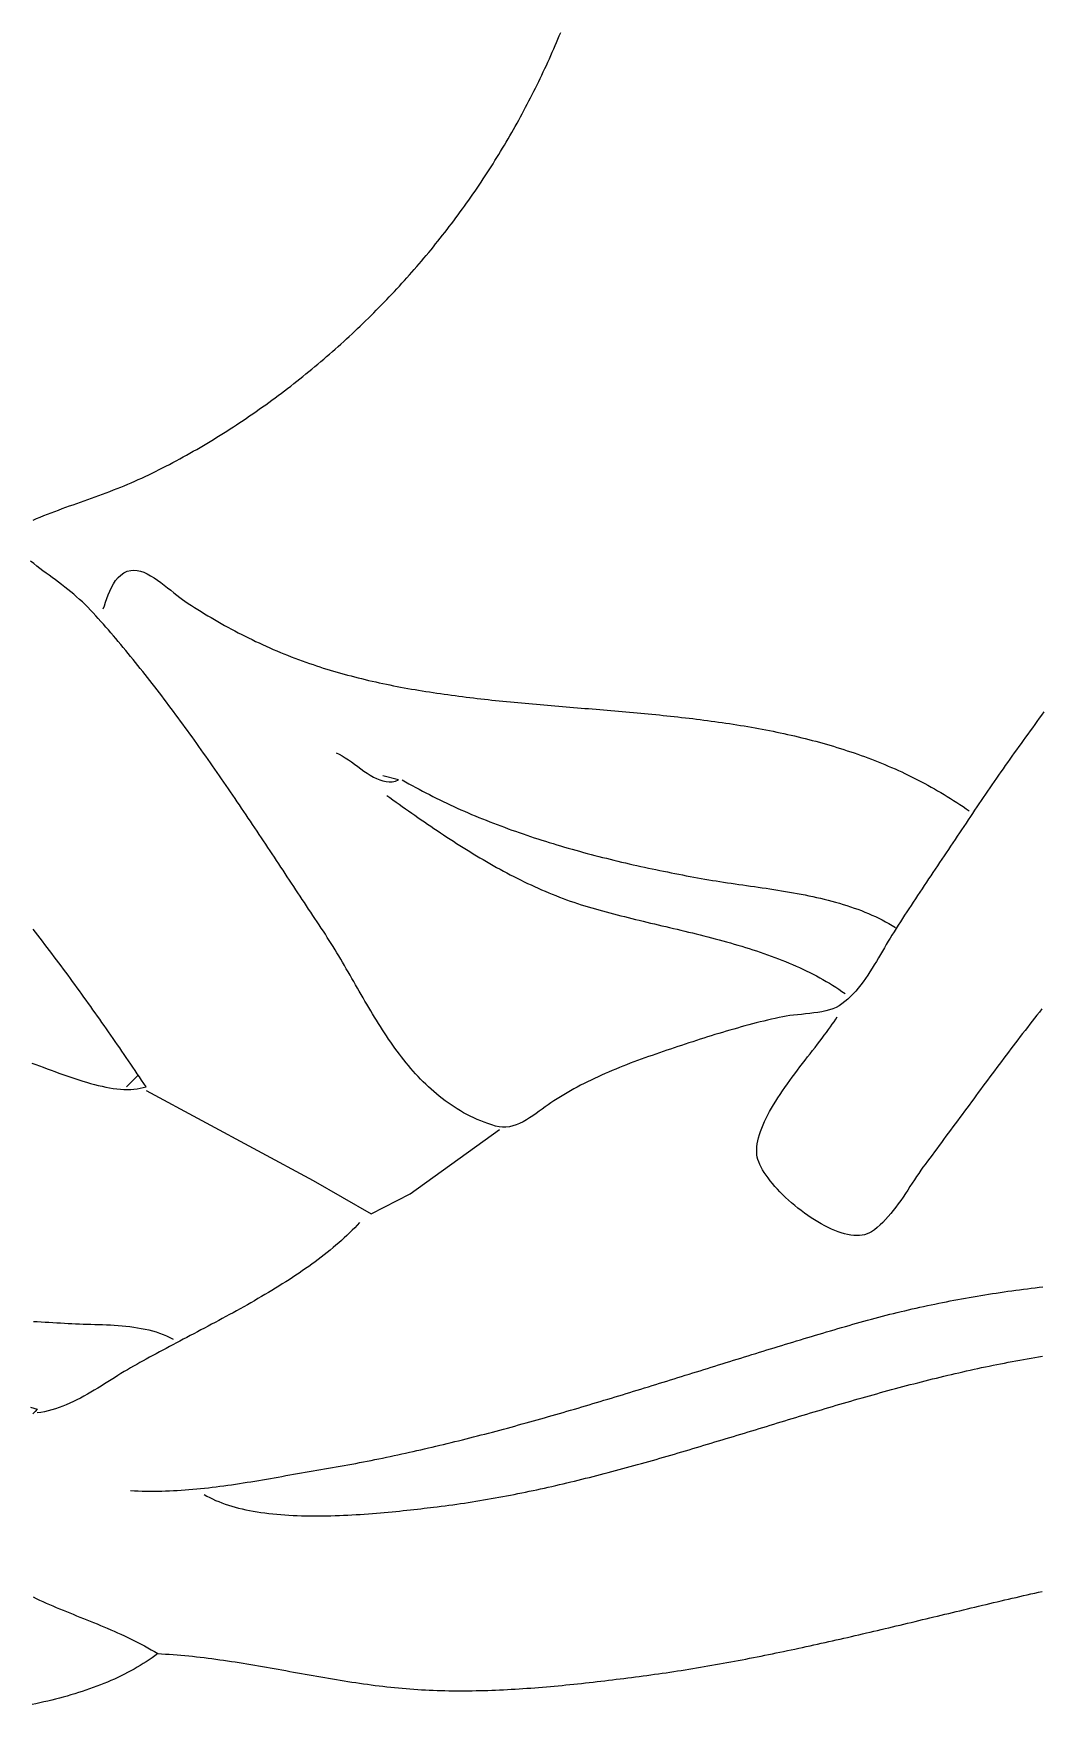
# Model space of a CAD drawing. Header units: millimetres. Extents: x 60 to 2307, y 40 to 1509.
# Drawn here: x 646 to 905.6, y 48.9 to 479.2 of the extents above; entities that cross this region are included whole.
import ezdxf

# ---------------------------------------------------------------- set-up
doc = ezdxf.new("R2010")
doc.units = ezdxf.units.MM
doc.layers.add('0_0_0', color=3, linetype='Continuous')

msp = doc.modelspace()

# ---------------------------------------------------------------- linework, layer by layer
at = {"layer": '0_0_0'}
for points in [[(645.9074, 353.9085), (646.8231, 354.2957), (647.7445, 354.6755), (648.6711, 355.0487), (649.6024, 355.4157), (650.5379, 355.7772), (651.4772, 356.1337), (652.4197, 356.4859), (653.3649, 356.8343), (654.3125, 357.1794), (655.2618, 357.522), (656.2125, 357.8625), (657.164, 358.2015), (658.1158, 358.5397), (659.0676, 358.8776), (660.0187, 359.2158), (660.9687, 359.5549), (661.9172, 359.8955), (662.8635, 360.2381), (663.8074, 360.5833), (664.7482, 360.9317), (665.6855, 361.2839), (666.6189, 361.6406), (667.5477, 362.0021), (668.4716, 362.3693), (669.3901, 362.7425), (670.3026, 363.1225), (671.2088, 363.5098), (672.1081, 363.9049), (673, 364.3086), (673.8972, 364.724), (674.7931, 365.1451), (675.6877, 365.572), (676.581, 366.0044), (677.4728, 366.4423), (678.3632, 366.8858), (679.252, 367.3346), (680.1393, 367.7889), (681.025, 368.2484), (681.9091, 368.7131), (682.7915, 369.183), (683.6721, 369.6581), (684.5509, 370.1382), (685.4279, 370.6233), (686.3031, 371.1133), (687.1763, 371.6082), (688.0476, 372.1079), (688.9168, 372.6124), (689.784, 373.1216), (690.649, 373.6353), (691.512, 374.1537), (692.3727, 374.6766), (693.2312, 375.2039), (694.0874, 375.7356), (694.9413, 376.2716), (695.7927, 376.8119), (696.6418, 377.3564), (697.4884, 377.905), (698.3325, 378.4577), (699.174, 379.0145), (700.0129, 379.5752), (700.8491, 380.1398), (701.6826, 380.7083), (702.5134, 381.2805), (703.3415, 381.8564), (704.1666, 382.436), (704.9889, 383.0192), (705.8083, 383.606), (706.6246, 384.1962), (707.438, 384.7898), (708.2483, 385.3868), (709.0554, 385.9871), (709.8595, 386.5906), (710.6603, 387.1973), (711.4578, 387.8071), (712.2521, 388.4199), (713.043, 389.0358), (713.8306, 389.6545), (714.6146, 390.2762), (715.3953, 390.9006), (716.1724, 391.5278), (716.9459, 392.1577), (717.7158, 392.7902), (718.482, 393.4253), (719.2445, 394.0628), (720.0033, 394.7029), (720.7583, 395.3453), (721.5094, 395.99), (722.2567, 396.637), (723, 397.2862), (723.7323, 397.9314), (724.4612, 398.5791), (725.1866, 399.2295), (725.9086, 399.8824), (726.6271, 400.5379), (727.3422, 401.1959), (728.0538, 401.8564), (728.762, 402.5195), (729.4667, 403.185), (730.1679, 403.8531), (730.8657, 404.5236), (731.56, 405.1966), (732.2508, 405.872), (732.9382, 406.5499), (733.6221, 407.2302), (734.3025, 407.9129), (734.9794, 408.598), (735.6529, 409.2856), (736.3229, 409.9755), (736.9894, 410.6677), (737.6524, 411.3624), (738.3119, 412.0594), (738.968, 412.7587), (739.6205, 413.4603), (740.2696, 414.1642), (740.9151, 414.8705), (741.5572, 415.579), (742.1958, 416.2898), (742.8309, 417.0029), (743.4624, 417.7182), (744.0905, 418.4357), (744.7151, 419.1555), (745.3362, 419.8775), (745.9537, 420.6017), (746.5678, 421.3281), (747.1783, 422.0567), (747.7853, 422.7874), (748.3888, 423.5203), (748.9888, 424.2553), (749.5853, 424.9925), (750.1782, 425.7318), (750.7676, 426.4732), (751.3535, 427.2166), (751.9359, 427.9622), (752.5147, 428.7098), (753.09, 429.4595), (753.6618, 430.2113), (754.23, 430.9651), (754.7947, 431.7209), (755.3559, 432.4787), (755.9135, 433.2385), (756.4676, 434.0003), (757.0181, 434.7641), (757.5651, 435.5298), (758.1086, 436.2975), (758.6485, 437.0672), (759.1848, 437.8387), (759.7176, 438.6122), (760.2468, 439.3876), (760.7725, 440.1649), (761.2946, 440.944), (761.8132, 441.7251), (762.3282, 442.5079), (762.8396, 443.2927), (763.3475, 444.0792), (763.8518, 444.8676), (764.3525, 445.6578), (764.8496, 446.4498), (765.3432, 447.2435), (765.8332, 448.0391), (766.3196, 448.8364), (766.8025, 449.6354), (767.2817, 450.4362), (767.7574, 451.2387), (768.2295, 452.043), (768.698, 452.8489), (769.1629, 453.6565), (769.6242, 454.4658), (770.082, 455.2768), (770.5361, 456.0894), (770.9867, 456.9036), (771.4336, 457.7195), (771.8769, 458.537), (772.3167, 459.3561), (772.7528, 460.1768), (773.1853, 460.9991), (773.6142, 461.823), (774.0395, 462.6484), (774.4612, 463.4754), (774.8793, 464.3038), (775.2938, 465.1339), (775.7046, 465.9654), (776.1119, 466.7984), (776.5155, 467.6329), (776.9155, 468.4689), (777.3118, 469.3063), (777.7045, 470.1452), (778.0937, 470.9856), (778.4791, 471.8273), (778.861, 472.6705), (779.2392, 473.5151), (779.6137, 474.3611), (779.9847, 475.2084), (780.352, 476.0571), (780.7156, 476.9072), (781.0756, 477.7586), (781.432, 478.6114), (781.7847, 479.4654)], [(906.2068, 304.4851), (905.6149, 303.6743), (905.0237, 302.8632), (904.4333, 302.052), (903.8438, 301.2405), (903.2551, 300.4289), (902.6673, 299.6169), (902.0805, 298.8047), (901.4946, 297.9923), (900.9098, 297.1795), (900.3261, 296.3664), (899.7434, 295.5531), (899.1619, 294.7393), (898.5816, 293.9252), (898.0025, 293.1108), (897.4247, 292.2959), (896.8482, 291.4807), (896.273, 290.665), (895.6992, 289.8489), (895.1269, 289.0324), (894.556, 288.2154), (893.9866, 287.3979), (893.4187, 286.5799), (892.8524, 285.7614), (892.2878, 284.9423), (891.7248, 284.1227), (891.1635, 283.3026), (890.6039, 282.4819), (890.0462, 281.6606), (889.4902, 280.8387), (888.9361, 280.0161), (888.384, 279.193), (887.8337, 278.3691), (887.2855, 277.5447), (886.7248, 276.7006), (886.163, 275.8565), (885.6, 275.0123), (885.036, 274.1681), (884.4711, 273.3237), (883.9055, 272.4792), (883.3391, 271.6345), (882.7721, 270.7897), (882.2047, 269.9447), (881.6368, 269.0996), (881.0687, 268.2542), (880.5004, 267.4086), (879.932, 266.5627), (879.3637, 265.7166), (878.7955, 264.8702), (878.2275, 264.0235), (877.6599, 263.1764), (877.0927, 262.3291), (876.5261, 261.4814), (875.9601, 260.6333), (875.3949, 259.7848), (874.8306, 258.936), (874.2672, 258.0867), (873.7049, 257.237), (873.1438, 256.3868), (872.5839, 255.5361), (872.0254, 254.685), (871.4685, 253.8334), (870.9131, 252.9812), (870.3594, 252.1285), (869.8075, 251.2752), (869.2575, 250.4214), (868.7095, 249.567), (868.1636, 248.7119), (867.62, 247.8563), (867.0787, 247), (866.6034, 246.2341), (866.1226, 245.4389), (865.6358, 244.6183), (865.142, 243.7762), (864.6405, 242.9163), (864.1306, 242.0427), (863.6116, 241.1591), (863.0827, 240.2694), (862.5432, 239.3776), (861.9922, 238.4875), (861.4292, 237.6029), (860.8532, 236.7278), (860.2637, 235.8661), (859.6598, 235.0215), (859.0407, 234.198), (858.4058, 233.3994), (857.7544, 232.6297), (857.0855, 231.8927), (856.3986, 231.1923), (855.6929, 230.5324), (854.9675, 229.9168), (854.2219, 229.3494), (853.4552, 228.8341), (852.7084, 228.4232), (851.8847, 228.0712), (850.9945, 227.7717), (850.0486, 227.5185), (849.0575, 227.3053), (848.0319, 227.1259), (846.9824, 226.9739), (845.9195, 226.8432), (844.8541, 226.7274), (843.7965, 226.6204), (842.7576, 226.5158), (841.7478, 226.4074), (840.7779, 226.289), (839.8584, 226.1542), (839, 225.9969), (838.016, 225.7894), (837.0338, 225.5752), (836.0533, 225.3543), (835.0745, 225.1271), (834.0973, 224.8938), (833.1216, 224.6545), (832.1474, 224.4094), (831.1747, 224.1589), (830.2034, 223.903), (829.2334, 223.642), (828.2648, 223.3762), (827.2974, 223.1057), (826.3313, 222.8307), (825.3663, 222.5515), (824.4024, 222.2683), (823.4397, 221.9813), (822.4779, 221.6906), (821.5172, 221.3966), (820.5573, 221.0994), (819.5984, 220.7993), (818.6403, 220.4964), (817.683, 220.1909), (816.7264, 219.8832), (815.7705, 219.5733), (814.8153, 219.2616), (813.8607, 218.9482), (812.9066, 218.6333), (811.9531, 218.3171), (811, 218), (810.0483, 217.6819), (809.0977, 217.3624), (808.1481, 217.041), (807.1997, 216.7173), (806.2526, 216.3912), (805.3071, 216.0621), (804.3632, 215.7299), (803.421, 215.3942), (802.4808, 215.0546), (801.5426, 214.7108), (800.6065, 214.3624), (799.6728, 214.0093), (798.7416, 213.6509), (797.813, 213.2871), (796.8871, 212.9174), (795.9641, 212.5415), (795.0441, 212.1591), (794.1272, 211.7699), (793.2137, 211.3735), (792.3035, 210.9697), (791.397, 210.558), (790.4942, 210.1381), (789.5952, 209.7098), (788.7002, 209.2726), (787.8093, 208.8263), (786.9227, 208.3705), (786.0405, 207.9049), (785.1628, 207.4292), (784.2898, 206.943), (783.4216, 206.446), (782.5584, 205.9378), (781.7003, 205.4182), (780.8474, 204.8868), (780, 204.3433), (779.2868, 203.8633), (778.5529, 203.3439), (777.7994, 202.7952), (777.0276, 202.2271), (776.2388, 201.6497), (775.4341, 201.0728), (774.6149, 200.5066), (773.7823, 199.9609), (772.9377, 199.4458), (772.0823, 198.9712), (771.2174, 198.5473), (770.3441, 198.1838), (769.4638, 197.8909), (768.5776, 197.6785), (767.6869, 197.5567), (766.7929, 197.5353), (765.8968, 197.6244), (765, 197.8341), (764.0215, 198.1447), (763.0606, 198.4749), (762.1168, 198.8244), (761.1897, 199.1928), (760.2793, 199.5796), (759.385, 199.9846), (758.5066, 200.4073), (757.6438, 200.8473), (756.7962, 201.3044), (755.9636, 201.7781), (755.1457, 202.268), (754.3422, 202.7738), (753.5526, 203.2951), (752.7768, 203.8315), (752.0144, 204.3826), (751.2651, 204.9482), (750.5286, 205.5277), (749.8046, 206.1208), (749.0928, 206.7272), (748.3929, 207.3465), (747.7045, 207.9783), (747.0273, 208.6222), (746.3611, 209.2778), (745.7055, 209.9448), (745.0602, 210.6228), (744.425, 211.3115), (743.7994, 212.0104), (743.1833, 212.7192), (742.5762, 213.4374), (741.9779, 214.1649), (741.388, 214.901), (740.8063, 215.6456), (740.2324, 216.3981), (739.6661, 217.1583), (739.107, 217.9257), (738.5548, 218.7001), (738.0092, 219.4809), (737.4699, 220.2678), (736.9366, 221.0606), (736.4089, 221.8587), (735.8867, 222.6618), (735.3694, 223.4695), (734.857, 224.2815), (734.3489, 225.0974), (733.845, 225.9168), (733.3449, 226.7394), (732.8483, 227.5647), (732.3549, 228.3924), (731.8643, 229.2221), (731.3764, 230.0534), (730.8907, 230.886), (730.407, 231.7196), (729.9249, 232.5536), (729.4442, 233.3877), (728.9645, 234.2217), (728.4855, 235.055), (728.0069, 235.8873), (727.5284, 236.7183), (727.0497, 237.5476), (726.5705, 238.3747), (726.0905, 239.1994), (725.6093, 240.0212), (725.1266, 240.8398), (724.6422, 241.6548), (724.1558, 242.4658), (723.6669, 243.2724), (723.1754, 244.0743), (722.6809, 244.8712), (722.183, 245.6625), (721.6816, 246.448), (721.1762, 247.2273), (720.6666, 248), (720.1244, 248.8153), (719.5817, 249.6322), (719.0386, 250.4507), (718.495, 251.2708), (717.9509, 252.0923), (717.4062, 252.9152), (716.861, 253.7395), (716.3153, 254.5651), (715.769, 255.392), (715.2221, 256.2201), (714.6747, 257.0494), (714.1266, 257.8798), (713.578, 258.7112), (713.0287, 259.5437), (712.4787, 260.3771), (711.9282, 261.2115), (711.3769, 262.0466), (710.825, 262.8826), (710.2724, 263.7194), (709.7191, 264.5568), (709.1651, 265.3949), (708.6104, 266.2336), (708.0549, 267.0729), (707.4987, 267.9126), (706.9417, 268.7528), (706.3839, 269.5934), (705.8254, 270.4343), (705.266, 271.2755), (704.7059, 272.117), (704.1449, 272.9586), (703.583, 273.8004), (703.0203, 274.6422), (702.4568, 275.4841), (701.8924, 276.326), (701.327, 277.1678), (700.7608, 278.0095), (700.1937, 278.8511), (699.6256, 279.6923), (699.0566, 280.5334), (698.4867, 281.3741), (697.9157, 282.2144), (697.3438, 283.0543), (696.7709, 283.8937), (696.197, 284.7326), (695.6221, 285.5709), (695.0462, 286.4085), (694.4692, 287.2455), (693.8911, 288.0818), (693.312, 288.9172), (692.7318, 289.7518), (692.1505, 290.5855), (691.5681, 291.4183), (690.9846, 292.2501), (690.4, 293.0808), (689.8142, 293.9105), (689.2272, 294.739), (688.6391, 295.5663), (688.0498, 296.3923), (687.4593, 297.2171), (686.8676, 298.0405), (686.2747, 298.8624), (685.6806, 299.683), (685.0852, 300.502), (684.4885, 301.3194), (683.8906, 302.1353), (683.2914, 302.9495), (682.6909, 303.7619), (682.0891, 304.5726), (681.4859, 305.3815), (680.8815, 306.1885), (680.2757, 306.9936), (679.6685, 307.7968), (679.0599, 308.5979), (678.45, 309.3969), (677.8387, 310.1938), (677.2259, 310.9886), (676.6118, 311.7811), (675.9962, 312.5713), (675.3791, 313.3592), (674.7606, 314.1447), (674.1406, 314.9278), (673.5192, 315.7084), (672.8962, 316.4864), (672.2717, 317.2619), (671.6457, 318.0347), (671.0182, 318.8049), (670.3891, 319.5723), (669.7584, 320.3369), (669.1262, 321.0986), (668.4924, 321.8575), (667.857, 322.6134), (667.2199, 323.3663), (666.5813, 324.1162), (665.941, 324.863), (665.299, 325.6066), (664.6554, 326.347), (664.0101, 327.0841), (663.3631, 327.818), (662.7145, 328.5485), (662.0641, 329.2755), (661.412, 329.9992), (660.7363, 330.7275), (660.044, 331.4387), (659.3363, 332.134), (658.6143, 332.8145), (657.8792, 333.4815), (657.1322, 334.1361), (656.3744, 334.7796), (655.6071, 335.4131), (654.8313, 336.0379), (654.0483, 336.6551), (653.2591, 337.266), (652.4651, 337.8717), (651.6674, 338.4735), (650.867, 339.0726), (650.0653, 339.6701), (649.2633, 340.2672), (648.4623, 340.8652), (647.6633, 341.4653), (646.8676, 342.0687), (646.0764, 342.6765), (645.2907, 343.2899)], [(664, 331), (664.2805, 331.8367), (664.5812, 332.7356), (664.9084, 333.6765), (665.2686, 334.6391), (665.668, 335.6034), (666.1131, 336.5491), (666.6102, 337.456), (667.1658, 338.3041), (667.7861, 339.073), (668.4777, 339.7427), (669.2468, 340.2929), (670.0998, 340.7035), (671.0432, 340.9544), (671.8491, 341.0138), (672.6813, 340.939), (673.535, 340.7435), (674.4052, 340.4412), (675.2871, 340.0456), (676.1757, 339.5704), (677.0663, 339.0294), (677.9538, 338.4361), (678.8335, 337.8043), (679.7003, 337.1476), (680.5495, 336.4798), (681.3762, 335.8144), (682.1754, 335.1652), (682.9422, 334.5459), (683.6719, 333.9701), (684.3594, 333.4515), (685, 333.0038), (685.833, 332.4556), (686.6696, 331.9127), (687.5098, 331.3751), (688.3536, 330.8428), (689.2009, 330.3159), (690.0517, 329.7945), (690.906, 329.2786), (691.7637, 328.7683), (692.6248, 328.2637), (693.4893, 327.7647), (694.3572, 327.2715), (695.2283, 326.7842), (696.1028, 326.3027), (696.9805, 325.8272), (697.8614, 325.3576), (698.7456, 324.8941), (699.6329, 324.4368), (700.5233, 323.9856), (701.4169, 323.5407), (702.3136, 323.1021), (703.2133, 322.6698), (704.116, 322.244), (705.0217, 321.8246), (705.9304, 321.4118), (706.8421, 321.0055), (707.7566, 320.606), (708.674, 320.2131), (709.5943, 319.827), (710.5174, 319.4478), (711.4432, 319.0755), (712.3719, 318.7101), (713.3032, 318.3518), (714.2373, 318.0005), (715.174, 317.6563), (716.1134, 317.3194), (717.0554, 316.9897), (718, 316.6674), (718.8798, 316.3742), (719.7617, 316.0869), (720.6458, 315.8053), (721.5319, 315.5293), (722.4201, 315.2589), (723.3103, 314.9941), (724.2025, 314.7346), (725.0966, 314.4805), (725.9927, 314.2316), (726.8907, 313.9879), (727.7906, 313.7493), (728.6923, 313.5157), (729.5959, 313.287), (730.5012, 313.0632), (731.4083, 312.8442), (732.3171, 312.6298), (733.2277, 312.4201), (734.1399, 312.2149), (735.0538, 312.0142), (735.9693, 311.8178), (736.8864, 311.6257), (737.8051, 311.4379), (738.7253, 311.2542), (739.6471, 311.0745), (740.5703, 310.8988), (741.4949, 310.727), (742.421, 310.559), (743.3485, 310.3948), (744.2774, 310.2342), (745.2076, 310.0772), (746.1391, 309.9237), (747.0719, 309.7736), (748.006, 309.6268), (748.9413, 309.4833), (749.8778, 309.343), (750.8155, 309.2058), (751.7543, 309.0716), (752.6943, 308.9403), (753.6353, 308.8119), (754.5774, 308.6862), (755.5205, 308.5633), (756.4646, 308.443), (757.4097, 308.3252), (758.3558, 308.2098), (759.3028, 308.0969), (760.2506, 307.9862), (761.1994, 307.8778), (762.1489, 307.7715), (763.0993, 307.6672), (764.0505, 307.565), (765.0024, 307.4646), (765.955, 307.3661), (766.9083, 307.2693), (767.8623, 307.1741), (768.8169, 307.0805), (769.7722, 306.9885), (770.728, 306.8978), (771.6844, 306.8085), (772.6413, 306.7204), (773.5987, 306.6336), (774.5565, 306.5478), (775.5148, 306.463), (776.4736, 306.3792), (777.4327, 306.2963), (778.3921, 306.2141), (779.3519, 306.1326), (780.312, 306.0518), (781.2724, 305.9715), (782.233, 305.8916), (783.1938, 305.8121), (784.1548, 305.733), (785.116, 305.654), (786.0773, 305.5752), (787.0387, 305.4964), (788.0002, 305.4177), (788.9617, 305.3388), (789.9233, 305.2598), (790.8848, 305.1805), (791.8463, 305.1008), (792.8077, 305.0208), (793.7691, 304.9402), (794.7303, 304.8591), (795.6914, 304.7773), (796.6523, 304.6947), (797.6129, 304.6114), (798.5734, 304.5272), (799.5336, 304.4419), (800.4935, 304.3556), (801.453, 304.2682), (802.4122, 304.1796), (803.3711, 304.0897), (804.3295, 303.9984), (805.2875, 303.9056), (806.2451, 303.8113), (807.2022, 303.7154), (808.1587, 303.6177), (809.1147, 303.5184), (810.0701, 303.4171), (811.025, 303.3139), (811.9792, 303.2087), (812.9327, 303.1014), (813.8855, 302.992), (814.8377, 302.8802), (815.7891, 302.7662), (816.7397, 302.6497), (817.6895, 302.5307), (818.6385, 302.4092), (819.5867, 302.285), (820.5339, 302.158), (821.4803, 302.0283), (822.4257, 301.8956), (823.3701, 301.76), (824.3136, 301.6213), (825.256, 301.4795), (826.1974, 301.3345), (827.1377, 301.1862), (828.0769, 301.0345), (829.0149, 300.8794), (829.9518, 300.7207), (830.8875, 300.5584), (831.8219, 300.3924), (832.7551, 300.2226), (833.6871, 300.049), (834.6177, 299.8715), (835.547, 299.6899), (836.4749, 299.5043), (837.4015, 299.3144), (838.3266, 299.1204), (839.2503, 298.922), (840.1725, 298.7191), (841.0932, 298.5118), (842.0124, 298.2999), (842.93, 298.0834), (843.846, 297.8621), (844.7604, 297.636), (845.6732, 297.4051), (846.5843, 297.1691), (847.4937, 296.9281), (848.4013, 296.682), (849.3072, 296.4307), (850.2113, 296.174), (851.1136, 295.912), (852.0141, 295.6446), (852.9127, 295.3716), (853.8094, 295.093), (854.7042, 294.8087), (855.597, 294.5187), (856.4878, 294.2228), (857.3766, 293.9209), (858.2634, 293.6131), (859.1482, 293.2991), (860.0308, 292.979), (860.9113, 292.6527), (861.7896, 292.32), (862.6658, 291.9809), (863.5398, 291.6353), (864.4115, 291.2832), (865.2809, 290.9244), (866.1481, 290.5588), (867.013, 290.1865), (867.8755, 289.8073), (868.7356, 289.4211), (869.5933, 289.0278), (870.4486, 288.6274), (871.3014, 288.2199), (872.1518, 287.805), (872.9996, 287.3827), (873.8448, 286.9531), (874.6875, 286.5158), (875.5276, 286.071), (876.3651, 285.6185), (877.1999, 285.1582), (878.032, 284.6901), (878.8614, 284.2141), (879.6881, 283.73), (880.512, 283.2378), (881.3331, 282.7375), (882.1513, 282.229), (882.9667, 281.7121), (883.7793, 281.1868), (884.5889, 280.653), (885.3955, 280.1107), (886.1992, 279.5597), (887, 279)], [(724, 294), (724.7658, 293.6307), (725.5395, 293.1963), (726.3203, 292.7079), (727.1075, 292.1768), (727.9004, 291.6142), (728.6983, 291.0312), (729.5004, 290.439), (730.3062, 289.8488), (731.1149, 289.2719), (731.9257, 288.7194), (732.738, 288.2025), (733.5511, 287.7324), (734.3643, 287.3203), (735.1769, 286.9774), (735.9881, 286.7149), (736.7974, 286.5439), (737.6039, 286.4758), (738.4069, 286.5216), (739.2059, 286.6926), (740, 287), (736, 288)], [(741, 287), (741.8545, 286.5053), (742.7135, 286.0163), (743.5768, 285.5328), (744.4444, 285.0548), (745.3162, 284.5824), (746.1921, 284.1153), (747.072, 283.6537), (747.956, 283.1975), (748.8438, 282.7465), (749.7354, 282.3008), (750.6308, 281.8604), (751.5298, 281.4252), (752.4324, 280.9951), (753.3385, 280.5701), (754.2481, 280.1502), (755.161, 279.7354), (756.0771, 279.3255), (756.9965, 278.9206), (757.919, 278.5206), (758.8445, 278.1255), (759.773, 277.7352), (760.7044, 277.3497), (761.6386, 276.9689), (762.5755, 276.5929), (763.5151, 276.2215), (764.4573, 275.8547), (765.402, 275.4926), (766.3491, 275.1349), (767.2985, 274.7818), (768.2503, 274.4332), (769.2042, 274.0889), (770.1603, 273.7491), (771.1183, 273.4135), (772.0784, 273.0823), (773.0404, 272.7554), (774.0041, 272.4326), (774.9696, 272.1141), (775.9368, 271.7996), (776.9055, 271.4893), (777.8757, 271.183), (778.8474, 270.8808), (779.8204, 270.5825), (780.7947, 270.2881), (781.7702, 269.9977), (782.7468, 269.7111), (783.7244, 269.4283), (784.703, 269.1492), (785.6825, 268.8739), (786.6628, 268.6023), (787.6438, 268.3344), (788.6255, 268.07), (789.6078, 267.8092), (790.5906, 267.5519), (791.5738, 267.2982), (792.5573, 267.0478), (793.5412, 266.8009), (794.5252, 266.5573), (795.5093, 266.317), (796.4935, 266.0801), (797.4776, 265.8463), (798.4617, 265.6158), (799.4455, 265.3884), (800.4291, 265.1642), (801.4123, 264.943), (802.3951, 264.7248), (803.3774, 264.5097), (804.3592, 264.2975), (805.3402, 264.0882), (806.3206, 263.8818), (807.3001, 263.6782), (808.2788, 263.4774), (809.2565, 263.2794), (810.2332, 263.084), (811.2087, 262.8914), (812.1831, 262.7013), (813.1562, 262.5139), (814.1279, 262.329), (815.0983, 262.1466), (816.0671, 261.9667), (817.0343, 261.7892), (818, 261.6141), (818.9423, 261.4471), (819.8912, 261.2846), (820.8461, 261.126), (821.8067, 260.971), (822.7728, 260.8191), (823.7439, 260.6699), (824.7198, 260.5228), (825.7001, 260.3775), (826.6843, 260.2336), (827.6723, 260.0905), (828.6637, 259.9478), (829.6581, 259.8052), (830.6551, 259.662), (831.6545, 259.518), (832.6559, 259.3727), (833.659, 259.2255), (834.6633, 259.0762), (835.6687, 258.9241), (836.6747, 258.769), (837.681, 258.6103), (838.6872, 258.4476), (839.6931, 258.2804), (840.6982, 258.1084), (841.7022, 257.931), (842.7049, 257.7479), (843.7058, 257.5585), (844.7046, 257.3625), (845.701, 257.1594), (846.6946, 256.9487), (847.6852, 256.7301), (848.6722, 256.503), (849.6555, 256.267), (850.6346, 256.0217), (851.6093, 255.7666), (852.5791, 255.5013), (853.5438, 255.2254), (854.503, 254.9384), (855.4564, 254.6398), (856.4036, 254.3293), (857.3443, 254.0063), (858.2781, 253.6705), (859.2047, 253.3213), (860.1238, 252.9584), (861.0349, 252.5813), (861.9379, 252.1895), (862.8323, 251.7827), (863.7178, 251.3603), (864.5941, 250.922), (865.4608, 250.4672), (866.3176, 249.9956), (867.1641, 249.5066), (868, 249)], [(737, 283), (737.7939, 282.4301), (738.59, 281.8598), (739.3882, 281.2893), (740.1885, 280.7187), (740.991, 280.1482), (741.7957, 279.5779), (742.6026, 279.0082), (743.4118, 278.4391), (744.2231, 277.8709), (745.0367, 277.3037), (745.8525, 276.7377), (746.6707, 276.1731), (747.4911, 275.61), (748.3138, 275.0487), (749.1389, 274.4894), (749.9663, 273.9321), (750.7961, 273.3772), (751.6283, 272.8248), (752.4628, 272.275), (753.2998, 271.7281), (754.1392, 271.1842), (754.981, 270.6435), (755.8253, 270.1062), (756.6721, 269.5725), (757.5214, 269.0426), (758.3732, 268.5166), (759.2275, 267.9948), (760.0844, 267.4772), (760.9438, 266.9642), (761.8058, 266.4558), (762.6704, 265.9523), (763.5376, 265.4538), (764.4075, 264.9606), (765.28, 264.4728), (766.1551, 263.9905), (767.0329, 263.5141), (767.9135, 263.0436), (768.7967, 262.5792), (769.6826, 262.1212), (770.5713, 261.6696), (771.4628, 261.2248), (772.357, 260.7868), (773.2541, 260.3559), (774.1539, 259.9322), (775.0566, 259.5159), (775.9621, 259.1072), (776.8705, 258.7063), (777.7817, 258.3134), (778.6958, 257.9286), (779.6129, 257.5522), (780.5329, 257.1843), (781.4558, 256.8251), (782.3816, 256.4747), (783.3105, 256.1334), (784.2423, 255.8014), (785.1772, 255.4788), (786.1151, 255.1658), (787.056, 254.8626), (788, 254.5694), (788.9011, 254.2978), (789.808, 254.0305), (790.7205, 253.7672), (791.6384, 253.5078), (792.5614, 253.2518), (793.4893, 252.9992), (794.422, 252.7497), (795.3591, 252.5031), (796.3006, 252.2591), (797.2461, 252.0174), (798.1955, 251.778), (799.1486, 251.5404), (800.1051, 251.3046), (801.0649, 251.0702), (802.0277, 250.837), (802.9933, 250.6048), (803.9615, 250.3734), (804.932, 250.1425), (805.9048, 249.9119), (806.8795, 249.6814), (807.856, 249.4507), (808.8339, 249.2196), (809.8133, 248.9879), (810.7937, 248.7553), (811.775, 248.5216), (812.757, 248.2865), (813.7395, 248.0499), (814.7223, 247.8115), (815.7051, 247.571), (816.6877, 247.3283), (817.67, 247.0831), (818.6517, 246.8351), (819.6326, 246.5842), (820.6124, 246.3301), (821.5911, 246.0725), (822.5683, 245.8113), (823.5438, 245.5462), (824.5175, 245.2769), (825.4892, 245.0033), (826.4585, 244.7251), (827.4254, 244.442), (828.3895, 244.1539), (829.3507, 243.8605), (830.3088, 243.5616), (831.2635, 243.2569), (832.2147, 242.9462), (833.1621, 242.6292), (834.1055, 242.3058), (835.0447, 241.9757), (835.9795, 241.6387), (836.9097, 241.2946), (837.835, 240.943), (838.7553, 240.5838), (839.6704, 240.2167), (840.5799, 239.8416), (841.4838, 239.4581), (842.3818, 239.0661), (843.2737, 238.6652), (844.1593, 238.2554), (845.0383, 237.8363), (845.9106, 237.4077), (846.776, 236.9693), (847.6341, 236.521), (848.4849, 236.0626), (849.3281, 235.5937), (850.1635, 235.1141), (850.9908, 234.6237), (851.81, 234.1221), (852.6207, 233.6092), (853.4227, 233.0847), (854.2159, 232.5483), (855, 232)], [(645.6297, 214.0806), (646.5906, 213.727), (647.5637, 213.3661), (648.5478, 212.9996), (649.5415, 212.6295), (650.5434, 212.2576), (651.5521, 211.8857), (652.5664, 211.5158), (653.5847, 211.1495), (654.6058, 210.7888), (655.6283, 210.4356), (656.6508, 210.0916), (657.672, 209.7587), (658.6905, 209.4388), (659.7048, 209.1337), (660.7138, 208.8452), (661.7159, 208.5753), (662.7098, 208.3256), (663.6941, 208.0982), (664.6676, 207.8948), (665.6288, 207.7172), (666.5763, 207.5674), (667.5088, 207.4472), (668.4249, 207.3583), (669.3233, 207.3028), (670.2025, 207.2823), (671.0613, 207.2988), (671.8982, 207.354), (672.7119, 207.4499), (673.501, 207.5883), (674.2641, 207.7711), (675, 208), (674.4363, 208.8348), (673.8724, 209.6689), (673.3082, 210.5023), (672.7437, 211.3349), (672.1788, 212.1667), (671.6135, 212.9976), (671.0478, 213.8278), (670.4816, 214.6571), (669.915, 215.4856), (669.3479, 216.3132), (668.7802, 217.14), (668.212, 217.9658), (667.6433, 218.7908), (667.0739, 219.6149), (666.5039, 220.438), (665.9332, 221.2602), (665.3618, 222.0815), (664.7897, 222.9018), (664.2169, 223.7211), (663.6433, 224.5394), (663.069, 225.3567), (662.4938, 226.173), (661.9177, 226.9883), (661.3408, 227.8025), (660.763, 228.6157), (660.1843, 229.4278), (659.6046, 230.2388), (659.0239, 231.0488), (658.4422, 231.8576), (657.8595, 232.6653), (657.2757, 233.4718), (656.6909, 234.2773), (656.1049, 235.0815), (655.5178, 235.8846), (654.9295, 236.6865), (654.34, 237.4872), (653.7493, 238.2867), (653.1573, 239.085), (652.5641, 239.882), (651.9695, 240.6778), (651.3737, 241.4723), (650.7765, 242.2655), (650.1779, 243.0574), (649.5778, 243.8481), (648.9764, 244.6374), (648.3735, 245.4254), (647.7691, 246.212), (647.1631, 246.9973), (646.5557, 247.7812), (645.9466, 248.5637)], [(905.6651, 228), (905.0459, 227.2149), (904.4283, 226.4287), (903.812, 225.6412), (903.1971, 224.8526), (902.5835, 224.0629), (901.9712, 223.2722), (901.3601, 222.4804), (900.7502, 221.6876), (900.1414, 220.8939), (899.5337, 220.0992), (898.9271, 219.3037), (898.3215, 218.5073), (897.7168, 217.7101), (897.1131, 216.9122), (896.5102, 216.1135), (895.9082, 215.3142), (895.3069, 214.5142), (894.7065, 213.7136), (894.1067, 212.9124), (893.5075, 212.1107), (892.909, 211.3085), (892.3111, 210.5058), (891.7137, 209.7027), (891.1168, 208.8993), (890.5204, 208.0955), (889.9243, 207.2913), (889.3286, 206.487), (888.7332, 205.6823), (888.1381, 204.8775), (887.5432, 204.0726), (886.9485, 203.2675), (886.3539, 202.4624), (885.7594, 201.6572), (885.165, 200.852), (884.5706, 200.0468), (883.9762, 199.2417), (883.3817, 198.4368), (882.7871, 197.632), (882.1923, 196.8273), (881.5973, 196.023), (881.002, 195.2188), (880.4065, 194.415), (879.8106, 193.6115), (879.2144, 192.8084), (878.6177, 192.0057), (878.0205, 191.2035), (877.4229, 190.4018), (876.8247, 189.6006), (876.2259, 188.8), (875.6265, 188), (875.0834, 187.2596), (874.5364, 186.485), (873.9848, 185.6805), (873.4281, 184.8507), (872.8656, 183.9999), (872.2967, 183.1327), (871.7208, 182.2533), (871.1373, 181.3664), (870.5456, 180.4764), (869.945, 179.5877), (869.335, 178.7047), (868.7149, 177.8319), (868.0841, 176.9737), (867.4421, 176.1347), (866.7882, 175.3192), (866.1217, 174.5317), (865.4422, 173.7766), (864.7489, 173.0584), (864.0413, 172.3815), (863.3187, 171.7505), (862.5806, 171.1696), (861.8263, 170.6435), (861.2686, 170.3254), (860.6744, 170.0724), (860.0458, 169.8824), (859.385, 169.7531), (858.6943, 169.6827), (857.976, 169.6689), (857.2323, 169.7096), (856.4653, 169.8028), (855.6775, 169.9464), (854.8709, 170.1383), (854.0478, 170.3764), (853.2106, 170.6585), (852.3613, 170.9827), (851.5023, 171.3467), (850.6358, 171.7486), (849.764, 172.1862), (848.8891, 172.6574), (848.0135, 173.1601), (847.1393, 173.6923), (846.2688, 174.2518), (845.4043, 174.8366), (844.5478, 175.4445), (843.7018, 176.0734), (842.8685, 176.7214), (842.05, 177.3862), (841.2486, 178.0657), (840.4666, 178.758), (839.7061, 179.4608), (838.9695, 180.1722), (838.259, 180.8899), (837.5768, 181.612), (836.9251, 182.3362), (836.3063, 183.0606), (835.7224, 183.783), (835.1758, 184.5013), (834.6688, 185.2135), (834.2034, 185.9174), (833.7821, 186.6109), (833.407, 187.292), (833.0803, 187.9586), (832.8043, 188.6085), (832.5813, 189.2397), (832.4135, 189.8501), (832.303, 190.4375), (832.2523, 191), (832.2513, 191.7364), (832.3008, 192.4895), (832.3987, 193.2582), (832.5429, 194.0415), (832.7316, 194.8386), (832.9626, 195.6485), (833.234, 196.4702), (833.5438, 197.3028), (833.8899, 198.1454), (834.2705, 198.9971), (834.6833, 199.8568), (835.1266, 200.7236), (835.5982, 201.5967), (836.0962, 202.475), (836.6185, 203.3576), (837.1632, 204.2436), (837.7282, 205.132), (838.3116, 206.022), (838.9113, 206.9124), (839.5253, 207.8025), (840.1517, 208.6912), (840.7884, 209.5777), (841.4335, 210.461), (842.0849, 211.3401), (842.7406, 212.214), (843.3986, 213.082), (844.057, 213.943), (844.7137, 214.796), (845.3667, 215.6402), (846.014, 216.4745), (846.6536, 217.2981), (847.2835, 218.11), (847.9017, 218.9093), (848.5062, 219.695), (849.0951, 220.4662), (849.6662, 221.2219), (850.2176, 221.9612), (850.7473, 222.6832), (851.2532, 223.3869), (851.7335, 224.0713), (852.186, 224.7356), (852.6089, 225.3788), (853, 226)], [(673, 211), (670, 208)], [(675, 207), (718, 183.7963), (733, 175.2901), (743, 180.4244), (766, 197)], [(730, 173), (729.377, 172.3309), (728.7399, 171.6673), (728.0889, 171.0091), (727.4244, 170.3561), (726.7467, 169.7083), (726.0562, 169.0656), (725.3532, 168.428), (724.6381, 167.7955), (723.9111, 167.1678), (723.1728, 166.5451), (722.4233, 165.9271), (721.663, 165.3139), (720.8924, 164.7054), (720.1117, 164.1015), (719.3213, 163.5021), (718.5215, 162.9072), (717.7126, 162.3167), (716.8951, 161.7305), (716.0693, 161.1486), (715.2355, 160.5709), (714.394, 159.9974), (713.5452, 159.4279), (712.6895, 158.8625), (711.8272, 158.301), (710.9586, 157.7433), (710.0841, 157.1895), (709.204, 156.6394), (708.3187, 156.093), (707.4285, 155.5501), (706.5338, 155.0109), (705.6349, 154.4751), (704.7322, 153.9427), (703.826, 153.4136), (702.9166, 152.8879), (702.0045, 152.3653), (701.0898, 151.8459), (700.1731, 151.3295), (699.2546, 150.8162), (698.3347, 150.3058), (697.4137, 149.7982), (696.4919, 149.2935), (695.5698, 148.7915), (694.6477, 148.2922), (693.7259, 147.7955), (692.8047, 147.3014), (691.8845, 146.8097), (690.9657, 146.3204), (690.0486, 145.8335), (689.1335, 145.3489), (688.2208, 144.8664), (687.3108, 144.3861), (686.4039, 143.9079), (685.5004, 143.4317), (684.6007, 142.9574), (683.7051, 142.485), (682.814, 142.0144), (681.9276, 141.5455), (681.0465, 141.0784), (680.1708, 140.6128), (679.3009, 140.1488), (678.4373, 139.6862), (677.5802, 139.2251), (676.7299, 138.7653), (675.8869, 138.3067), (675.0515, 137.8494), (674.2239, 137.3933), (673.4047, 136.9382), (672.594, 136.4841), (671.7923, 136.0309), (671, 135.5787), (670.1858, 135.1047), (669.3642, 134.6143), (668.5354, 134.1098), (667.6996, 133.5937), (666.8571, 133.0683), (666.0079, 132.536), (665.1523, 131.9992), (664.2905, 131.4603), (663.4227, 130.9217), (662.5491, 130.3858), (661.6699, 129.8549), (660.7853, 129.3315), (659.8954, 128.8179), (659.0005, 128.3166), (658.1008, 127.8299), (657.1965, 127.3601), (656.2877, 126.9099), (655.3747, 126.4813), (654.4577, 126.077), (653.5368, 125.6993), (652.6123, 125.3505), (651.6844, 125.0331), (650.7532, 124.7494), (649.8189, 124.5019), (648.8819, 124.2928), (647.9421, 124.1247), (647, 124)], [(671, 104), (672.006, 103.9454), (673.0115, 103.902), (674.0166, 103.8696), (675.0212, 103.8479), (676.0254, 103.8366), (677.0292, 103.8355), (678.0325, 103.8442), (679.0354, 103.8625), (680.038, 103.89), (681.0402, 103.9266), (682.042, 103.9719), (683.0435, 104.0257), (684.0447, 104.0877), (685.0455, 104.1576), (686.0461, 104.2351), (687.0464, 104.3199), (688.0465, 104.4118), (689.0462, 104.5105), (690.0458, 104.6157), (691.0451, 104.7272), (692.0443, 104.8445), (693.0432, 104.9676), (694.042, 105.0961), (695.0406, 105.2297), (696.0391, 105.3681), (697.0375, 105.5111), (698.0358, 105.6583), (699.0339, 105.8096), (700.032, 105.9646), (701.03, 106.123), (702.028, 106.2846), (703.0259, 106.4491), (704.0238, 106.6162), (705.0217, 106.7856), (706.0196, 106.9571), (707.0176, 107.1304), (708.0155, 107.3051), (709.0136, 107.4811), (710.0117, 107.658), (711.0099, 107.8356), (712.0082, 108.0135), (713.0066, 108.1916), (714.0051, 108.3695), (715.0038, 108.5469), (716.0027, 108.7236), (717.0017, 108.8993), (718.001, 109.0737), (719.0004, 109.2465), (720.0001, 109.4175), (721, 109.5864), (722.0022, 109.7558), (723.0033, 109.9277), (724.0033, 110.102), (725.0021, 110.2788), (725.9999, 110.458), (726.9966, 110.6396), (727.9922, 110.8236), (728.9867, 111.0098), (729.9802, 111.1984), (730.9726, 111.3893), (731.9641, 111.5825), (732.9545, 111.7779), (733.9439, 111.9755), (734.9323, 112.1752), (735.9198, 112.3772), (736.9063, 112.5813), (737.8918, 112.7875), (738.8765, 112.9958), (739.8602, 113.2062), (740.843, 113.4186), (741.8249, 113.633), (742.8059, 113.8494), (743.786, 114.0678), (744.7653, 114.2882), (745.7438, 114.5104), (746.7215, 114.7346), (747.6983, 114.9606), (748.6743, 115.1885), (749.6495, 115.4182), (750.624, 115.6497), (751.5977, 115.883), (752.5706, 116.118), (753.5428, 116.3548), (754.5143, 116.5932), (755.4851, 116.8333), (756.4552, 117.0751), (757.4246, 117.3185), (758.3933, 117.5635), (759.3614, 117.8101), (760.3288, 118.0583), (761.2956, 118.308), (762.2618, 118.5592), (763.2273, 118.8118), (764.1923, 119.0659), (765.1567, 119.3215), (766.1205, 119.5785), (767.0838, 119.8368), (768.0465, 120.0965), (769.0088, 120.3576), (769.9705, 120.6199), (770.9316, 120.8835), (771.8924, 121.1484), (772.8526, 121.4146), (773.8124, 121.6819), (774.7717, 121.9505), (775.7306, 122.2202), (776.689, 122.491), (777.6471, 122.763), (778.6048, 123.036), (779.562, 123.3101), (780.5189, 123.5853), (781.4755, 123.8615), (782.4317, 124.1386), (783.3876, 124.4168), (784.3431, 124.6959), (785.2984, 124.9759), (786.2533, 125.2568), (787.208, 125.5385), (788.1624, 125.8211), (789.1166, 126.1046), (790.0705, 126.3888), (791.0242, 126.6738), (791.9777, 126.9596), (792.931, 127.2461), (793.8841, 127.5332), (794.837, 127.8211), (795.7898, 128.1096), (796.7424, 128.3987), (797.6949, 128.6885), (798.6472, 128.9788), (799.5995, 129.2697), (800.5516, 129.5611), (801.5037, 129.853), (802.4557, 130.1454), (803.4076, 130.4382), (804.3595, 130.7315), (805.3114, 131.0252), (806.2632, 131.3192), (807.2151, 131.6136), (808.167, 131.9084), (809.1188, 132.2035), (810.0707, 132.4988), (811.0227, 132.7944), (811.9747, 133.0903), (812.9268, 133.3863), (813.879, 133.6826), (814.8313, 133.979), (815.7837, 134.2755), (816.7362, 134.5722), (817.6889, 134.8689), (818.6417, 135.1657), (819.5947, 135.4626), (820.5479, 135.7595), (821.5012, 136.0563), (822.4548, 136.3532), (823.4085, 136.65), (824.3626, 136.9467), (825.3168, 137.2432), (826.2713, 137.5397), (827.2261, 137.836), (828.1812, 138.1321), (829.1365, 138.4281), (830.0922, 138.7238), (831.0482, 139.0192), (832.0045, 139.3144), (832.9612, 139.6092), (833.9182, 139.9038), (834.8756, 140.198), (835.8334, 140.4918), (836.7916, 140.7852), (837.7502, 141.0782), (838.7093, 141.3707), (839.6688, 141.6628), (840.6287, 141.9544), (841.5891, 142.2455), (842.55, 142.536), (843.5114, 142.8259), (844.4732, 143.1153), (845.4356, 143.404), (846.3986, 143.6921), (847.362, 143.9795), (848.3261, 144.2662), (849.2907, 144.5523), (850.2559, 144.8375), (851.2216, 145.122), (852.188, 145.4058), (853.1551, 145.6887), (854.1227, 145.9707), (855.091, 146.2519), (856.06, 146.5323), (857.0296, 146.8117), (858, 147.0902), (858.9419, 147.358), (859.8858, 147.6225), (860.8317, 147.8838), (861.7796, 148.1418), (862.7294, 148.3965), (863.6811, 148.648), (864.6347, 148.8962), (865.5902, 149.1411), (866.5474, 149.3829), (867.5065, 149.6214), (868.4672, 149.8566), (869.4297, 150.0887), (870.3939, 150.3175), (871.3597, 150.5431), (872.3272, 150.7655), (873.2963, 150.9847), (874.2669, 151.2007), (875.239, 151.4135), (876.2127, 151.6232), (877.1878, 151.8297), (878.1644, 152.033), (879.1424, 152.2331), (880.1217, 152.4301), (881.1024, 152.6239), (882.0844, 152.8146), (883.0677, 153.0021), (884.0523, 153.1865), (885.0381, 153.3678), (886.025, 153.546), (887.0132, 153.721), (888.0024, 153.893), (888.9928, 154.0618), (889.9842, 154.2275), (890.9767, 154.3902), (891.9702, 154.5497), (892.9646, 154.7062), (893.96, 154.8596), (894.9563, 155.0099), (895.9535, 155.1572), (896.9516, 155.3014), (897.9504, 155.4426), (898.9501, 155.5807), (899.9505, 155.7158), (900.9517, 155.8478), (901.9535, 155.9768), (902.956, 156.1028), (903.9592, 156.2258), (904.9629, 156.3458), (905.9673, 156.4628)], [(645.9786, 147.5449), (646.9807, 147.4982), (647.983, 147.4486), (648.9855, 147.3961), (649.9881, 147.3407), (650.9908, 147.2823), (651.9937, 147.221), (652.9967, 147.1567), (654, 147.0895), (654.9392, 147.0308), (655.8903, 146.9815), (656.8524, 146.9398), (657.8241, 146.9042), (658.8044, 146.8729), (659.7923, 146.8442), (660.7864, 146.8164), (661.7859, 146.7877), (662.7894, 146.7566), (663.7959, 146.7214), (664.8043, 146.6802), (665.8135, 146.6315), (666.8223, 146.5735), (667.8296, 146.5045), (668.8344, 146.4228), (669.8354, 146.3268), (670.8315, 146.2148), (671.8217, 146.0849), (672.8048, 145.9357), (673.7797, 145.7653), (674.7453, 145.572), (675.7005, 145.3542), (676.644, 145.1102), (677.5749, 144.8382), (678.492, 144.5366), (679.3942, 144.2036), (680.2803, 143.8377), (681.1493, 143.437), (682, 143)], [(690, 103), (690.6947, 102.5914), (691.4138, 102.2016), (692.1564, 101.8301), (692.9216, 101.4767), (693.7089, 101.141), (694.5173, 100.8226), (695.3461, 100.5212), (696.1945, 100.2364), (697.0618, 99.9678), (697.9472, 99.7152), (698.85, 99.4782), (699.7692, 99.2563), (700.7043, 99.0494), (701.6543, 98.8569), (702.6186, 98.6786), (703.5963, 98.5142), (704.5867, 98.3632), (705.589, 98.2253), (706.6025, 98.1002), (707.6263, 97.9874), (708.6597, 97.8868), (709.702, 97.7978), (710.7523, 97.7202), (711.8098, 97.6536), (712.8739, 97.5976), (713.9437, 97.552), (715.0185, 97.5163), (716.0975, 97.4902), (717.1799, 97.4733), (718.2649, 97.4654), (719.3518, 97.466), (720.4398, 97.4747), (721.5281, 97.4914), (722.616, 97.5155), (723.7027, 97.5467), (724.7874, 97.5848), (725.8693, 97.6292), (726.9477, 97.6798), (728.0218, 97.7361), (729.0908, 97.7978), (730.154, 97.8645), (731.2105, 97.9359), (732.2597, 98.0116), (733.3007, 98.0913), (734.3327, 98.1746), (735.3551, 98.2612), (736.3669, 98.3508), (737.3675, 98.4428), (738.3561, 98.5372), (739.3319, 98.6334), (740.2941, 98.7311), (741.242, 98.8299), (742.1747, 98.9296), (743.0916, 99.0298), (743.9918, 99.1301), (744.8746, 99.2301), (745.7391, 99.3296), (746.5847, 99.4281), (747.4106, 99.5253), (748.2159, 99.6209), (749, 99.7145), (750.0031, 99.8364), (751.0049, 99.9623), (752.0053, 100.0919), (753.0043, 100.2253), (754.0021, 100.3624), (754.9985, 100.5032), (755.9936, 100.6476), (756.9875, 100.7955), (757.98, 100.947), (758.9714, 101.102), (759.9615, 101.2604), (760.9503, 101.4222), (761.938, 101.5874), (762.9245, 101.7559), (763.9099, 101.9276), (764.894, 102.1026), (765.8771, 102.2807), (766.859, 102.4619), (767.8399, 102.6463), (768.8196, 102.8336), (769.7983, 103.024), (770.7759, 103.2173), (771.7525, 103.4135), (772.7281, 103.6126), (773.7027, 103.8144), (774.6763, 104.0191), (775.6489, 104.2265), (776.6206, 104.4365), (777.5914, 104.6492), (778.5612, 104.8645), (779.5301, 105.0823), (780.4981, 105.3026), (781.4653, 105.5254), (782.4316, 105.7505), (783.3971, 105.9781), (784.3617, 106.208), (785.3256, 106.4401), (786.2886, 106.6745), (787.2509, 106.911), (788.2125, 107.1497), (789.1732, 107.3905), (790.1333, 107.6333), (791.0927, 107.8782), (792.0514, 108.125), (793.0094, 108.3737), (793.9667, 108.6243), (794.9234, 108.8767), (795.8795, 109.1309), (796.835, 109.3869), (797.7899, 109.6445), (798.7442, 109.9038), (799.6979, 110.1647), (800.6512, 110.4271), (801.6038, 110.6911), (802.556, 110.9565), (803.5077, 111.2233), (804.4589, 111.4915), (805.4097, 111.7611), (806.36, 112.0319), (807.3099, 112.304), (808.2594, 112.5773), (809.2084, 112.8518), (810.1571, 113.1273), (811.1055, 113.4039), (812.0535, 113.6816), (813.0012, 113.9602), (813.9485, 114.2397), (814.8956, 114.5201), (815.8424, 114.8014), (816.7889, 115.0834), (817.7352, 115.3663), (818.6812, 115.6498), (819.6271, 115.9339), (820.5727, 116.2187), (821.5182, 116.5041), (822.4635, 116.79), (823.4086, 117.0764), (824.3537, 117.3632), (825.2986, 117.6504), (826.2434, 117.9379), (827.1881, 118.2258), (828.1328, 118.5139), (829.0774, 118.8022), (830.022, 119.0907), (830.9665, 119.3793), (831.9111, 119.668), (832.8557, 119.9567), (833.8003, 120.2454), (834.745, 120.5341), (835.6897, 120.8226), (836.6345, 121.111), (837.5795, 121.3992), (838.5245, 121.6872), (839.4697, 121.9749), (840.415, 122.2623), (841.3605, 122.5493), (842.3061, 122.8359), (843.252, 123.122), (844.1981, 123.4076), (845.1444, 123.6927), (846.0909, 123.9771), (847.0378, 124.261), (847.9849, 124.5441), (848.9323, 124.8266), (849.88, 125.1082), (850.828, 125.389), (851.7764, 125.669), (852.7251, 125.9481), (853.6743, 126.2262), (854.6238, 126.5033), (855.5737, 126.7794), (856.5241, 127.0543), (857.4749, 127.3282), (858.4262, 127.6008), (859.3779, 127.8723), (860.3301, 128.1425), (861.2829, 128.4113), (862.2362, 128.6788), (863.19, 128.945), (864.1444, 129.2096), (865.0993, 129.4728), (866.0549, 129.7344), (867.011, 129.9945), (867.9678, 130.2529), (868.9252, 130.5097), (869.8833, 130.7647), (870.8421, 131.018), (871.8015, 131.2695), (872.7617, 131.5191), (873.7225, 131.7668), (874.6842, 132.0126), (875.6465, 132.2564), (876.6097, 132.4982), (877.5736, 132.7379), (878.5384, 132.9755), (879.5039, 133.2109), (880.4703, 133.4441), (881.4376, 133.6751), (882.4057, 133.9038), (883.3748, 134.1301), (884.3447, 134.354), (885.3155, 134.5755), (886.2873, 134.7945), (887.2601, 135.011), (888.2338, 135.2249), (889.2085, 135.4363), (890.1842, 135.6449), (891.1609, 135.8509), (892.1386, 136.0541), (893.1174, 136.2545), (894.0973, 136.4521), (895.0783, 136.6468), (896.0603, 136.8386), (897.0435, 137.0274), (898.0278, 137.2132), (899.0133, 137.3959), (900, 137.5756), (900.9734, 137.7495), (901.9469, 137.9202), (902.9204, 138.0875), (903.894, 138.2517), (904.8676, 138.4126), (905.8411, 138.5702)], [(645.2537, 125.4821), (646.1317, 125.248), (647, 125), (646.4218, 124.3544), (645.8101, 123.766)], [(678, 62), (678.9964, 61.9532), (679.9931, 61.8988), (680.9902, 61.8368), (681.9875, 61.7676), (682.9851, 61.6913), (683.9829, 61.6083), (684.9811, 61.5186), (685.9794, 61.4226), (686.978, 61.3205), (687.9769, 61.2124), (688.9759, 61.0987), (689.9752, 60.9796), (690.9746, 60.8553), (691.9743, 60.726), (692.9741, 60.5919), (693.9741, 60.4534), (694.9743, 60.3105), (695.9746, 60.1636), (696.9751, 60.0129), (697.9757, 59.8585), (698.9764, 59.7008), (699.9772, 59.54), (700.9782, 59.3762), (701.9792, 59.2098), (702.9804, 59.0409), (703.9816, 58.8698), (704.9829, 58.6968), (705.9842, 58.5219), (706.9856, 58.3455), (707.9871, 58.1679), (708.9886, 57.9891), (709.99, 57.8095), (710.9916, 57.6293), (711.9931, 57.4488), (712.9946, 57.268), (713.9961, 57.0874), (714.9976, 56.907), (715.999, 56.7272), (717.0004, 56.5482), (718.0018, 56.3701), (719.0031, 56.1933), (720.0043, 56.0179), (721.0055, 55.8442), (722.0065, 55.6725), (723.0075, 55.5028), (724.0083, 55.3356), (725.0091, 55.1709), (726.0097, 55.0091), (727.0102, 54.8503), (728.0105, 54.6949), (729.0107, 54.5429), (730.0107, 54.3947), (731.0106, 54.2505), (732.0102, 54.1105), (733.0097, 53.975), (734.009, 53.8441), (735.0081, 53.7181), (736.0069, 53.5972), (737.0055, 53.4817), (738.0039, 53.3718), (739.0021, 53.2677), (740, 53.1697), (740.9887, 53.0789), (741.9788, 52.9946), (742.9703, 52.9168), (743.963, 52.8452), (744.957, 52.7799), (745.9522, 52.7206), (746.9484, 52.6674), (747.9458, 52.62), (748.9442, 52.5785), (749.9436, 52.5427), (750.9439, 52.5125), (751.9451, 52.4878), (752.9471, 52.4685), (753.9499, 52.4546), (754.9534, 52.4459), (755.9576, 52.4424), (756.9625, 52.4439), (757.9679, 52.4503), (758.9738, 52.4616), (759.9802, 52.4776), (760.9871, 52.4982), (761.9943, 52.5235), (763.0019, 52.5531), (764.0098, 52.5872), (765.0178, 52.6255), (766.0261, 52.6679), (767.0345, 52.7144), (768.0429, 52.7649), (769.0514, 52.8193), (770.0599, 52.8775), (771.0683, 52.9393), (772.0766, 53.0047), (773.0847, 53.0736), (774.0925, 53.1459), (775.1002, 53.2215), (776.1075, 53.3003), (777.1144, 53.3822), (778.1209, 53.4671), (779.1269, 53.5549), (780.1324, 53.6455), (781.1373, 53.7388), (782.1417, 53.8347), (783.1453, 53.9331), (784.1482, 54.034), (785.1504, 54.1372), (786.1517, 54.2426), (787.1521, 54.3502), (788.1517, 54.4597), (789.1502, 54.5713), (790.1478, 54.6846), (791.1442, 54.7997), (792.1396, 54.9165), (793.1338, 55.0347), (794.1267, 55.1545), (795.1184, 55.2756), (796.1087, 55.398), (797.0977, 55.5215), (798.0853, 55.6461), (799.0713, 55.7716), (800.0559, 55.898), (801.0389, 56.0252), (802.0203, 56.1531), (803, 56.2816), (803.987, 56.4127), (804.9735, 56.5464), (805.9595, 56.6826), (806.9449, 56.8213), (807.9298, 56.9624), (808.9141, 57.106), (809.8979, 57.252), (810.8812, 57.4003), (811.864, 57.551), (812.8462, 57.704), (813.828, 57.8592), (814.8093, 58.0167), (815.79, 58.1763), (816.7703, 58.3382), (817.7501, 58.5021), (818.7295, 58.6681), (819.7084, 58.8363), (820.6868, 59.0064), (821.6648, 59.1785), (822.6423, 59.3526), (823.6194, 59.5287), (824.5961, 59.7066), (825.5723, 59.8864), (826.5482, 60.068), (827.5236, 60.2515), (828.4986, 60.4367), (829.4733, 60.6236), (830.4475, 60.8122), (831.4213, 61.0025), (832.3948, 61.1945), (833.3679, 61.388), (834.3407, 61.5831), (835.3131, 61.7797), (836.2851, 61.9779), (837.2568, 62.1775), (838.2282, 62.3785), (839.1992, 62.581), (840.17, 62.7848), (841.1404, 62.9899), (842.1104, 63.1964), (843.0802, 63.4041), (844.0497, 63.6131), (845.0189, 63.8233), (845.9878, 64.0346), (846.9565, 64.2471), (847.9249, 64.4607), (848.893, 64.6753), (849.8608, 64.891), (850.8284, 65.1077), (851.7958, 65.3254), (852.7629, 65.544), (853.7298, 65.7636), (854.6965, 65.984), (855.663, 66.2052), (856.6292, 66.4272), (857.5953, 66.6501), (858.5611, 66.8736), (859.5268, 67.0979), (860.4923, 67.3229), (861.4576, 67.5485), (862.4227, 67.7747), (863.3877, 68.0015), (864.3525, 68.2288), (865.3172, 68.4566), (866.2817, 68.6849), (867.2461, 68.9137), (868.2104, 69.1429), (869.1745, 69.3724), (870.1386, 69.6023), (871.1025, 69.8325), (872.0663, 70.063), (873.03, 70.2937), (873.9936, 70.5247), (874.9572, 70.7558), (875.9207, 70.9871), (876.8841, 71.2185), (877.8474, 71.4499), (878.8107, 71.6815), (879.7739, 71.913), (880.7371, 72.1445), (881.7002, 72.376), (882.6634, 72.6074), (883.6265, 72.8386), (884.5896, 73.0697), (885.5526, 73.3007), (886.5157, 73.5314), (887.4788, 73.7619), (888.4419, 73.992), (889.405, 74.2219), (890.3681, 74.4514), (891.3313, 74.6806), (892.2945, 74.9093), (893.2577, 75.1376), (894.221, 75.3654), (895.1843, 75.5926), (896.1477, 75.8194), (897.1112, 76.0455), (898.0748, 76.2711), (899.0384, 76.496), (900.0022, 76.7202), (900.966, 76.9437), (901.9299, 77.1665), (902.894, 77.3885), (903.8581, 77.6096), (904.8224, 77.83), (905.7868, 78.0494)], [(645.8942, 76.6175), (646.7391, 76.2114), (647.5879, 75.8132), (648.4404, 75.4224), (649.2963, 75.0381), (650.1554, 74.6599), (651.0174, 74.2871), (651.8822, 73.9191), (652.7496, 73.5552), (653.6192, 73.1949), (654.491, 72.8375), (655.3646, 72.4823), (656.2398, 72.1289), (657.1165, 71.7764), (657.9943, 71.4243), (658.8731, 71.0721), (659.7527, 70.7189), (660.6327, 70.3643), (661.5131, 70.0076), (662.3936, 69.6482), (663.2739, 69.2854), (664.1538, 68.9187), (665.0331, 68.5474), (665.9116, 68.1708), (666.7891, 67.7884), (667.6653, 67.3995), (668.54, 67.0035), (669.4131, 66.5998), (670.2841, 66.1877), (671.1531, 65.7666), (672.0196, 65.336), (672.8835, 64.8951), (673.7446, 64.4433), (674.6027, 63.9801), (675.4575, 63.5048), (676.3088, 63.0168), (677.1563, 62.5153), (678, 62), (677.287, 61.4655), (676.5599, 60.942), (675.8189, 60.4294), (675.0643, 59.9274), (674.2965, 59.4361), (673.5157, 58.9554), (672.7223, 58.485), (671.9166, 58.025), (671.0989, 57.5751), (670.2695, 57.1354), (669.4287, 56.7056), (668.5769, 56.2857), (667.7144, 55.8756), (666.8414, 55.4751), (665.9584, 55.0842), (665.0655, 54.7027), (664.1632, 54.3306), (663.2518, 53.9677), (662.3314, 53.6139), (661.4026, 53.2691), (660.4656, 52.9333), (659.5206, 52.6062), (658.5681, 52.2878), (657.6083, 51.978), (656.6416, 51.6767), (655.6682, 51.3837), (654.6886, 51.099), (653.7029, 50.8224), (652.7115, 50.5539), (651.7148, 50.2934), (650.713, 50.0406), (649.7064, 49.7956), (648.6955, 49.5582), (647.6804, 49.3283), (646.6616, 49.1057), (645.6392, 48.8905)]]:
    msp.add_lwpolyline(points, dxfattribs=at)

doc.saveas('drawing.dxf')
